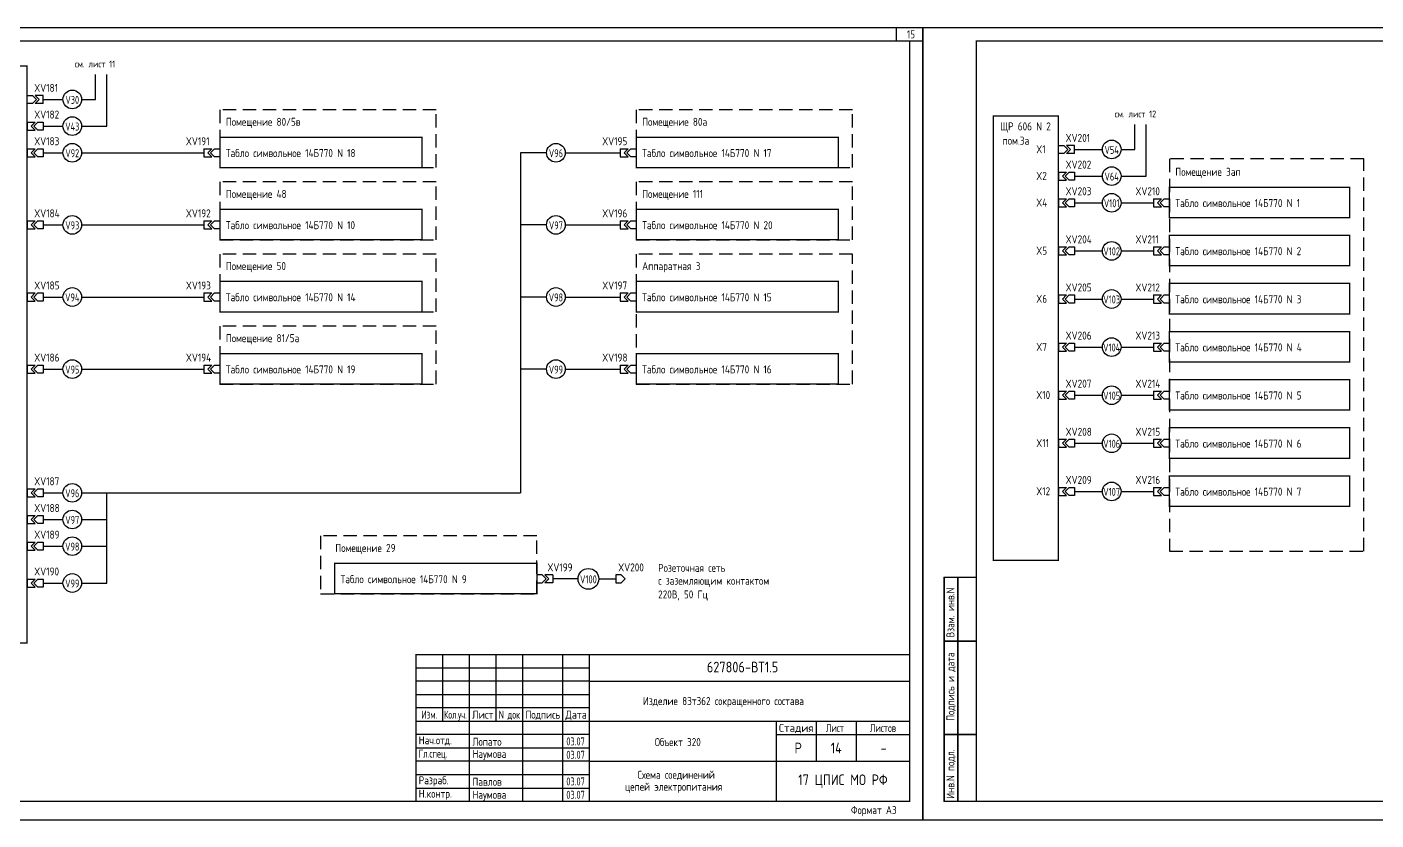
# Model space of a CAD drawing. Header units: millimetres. Extents: x -1014 to 2091, y -2505 to -1739.
# Drawn here: x 750 to 1256, y -2036 to -1739 of the extents above; entities that cross this region are included whole.
import ezdxf
from ezdxf.enums import TextEntityAlignment as Align

# ---------------------------------------------------------------- set-up
doc = ezdxf.new("R2010")
doc.units = ezdxf.units.MM
doc.linetypes.add('DASHED', pattern=[0.75, 0.5, -0.25])
doc.layers.add('FORMAT', color=7, linetype='Continuous')
doc.styles.add('SIMPLEX', font='simplex.shx', dxfattribs={"width": 0.75})
doc.styles.add('SIMPLEX1', font='Simplex.shx', dxfattribs={"width": 0.8})
doc.styles.add('SN', font='Simplex.shx', dxfattribs={"width": 0.8, "oblique": 15})
doc.styles.get("Standard").update_dxf_attribs({"font": 'simplex.shx', "width": 0.8, "height": 2.5})

msp = doc.modelspace()

# ---------------------------------------------------------------- linework, layer by layer
for p, q in [((775.81, -1766.24), (775.81, -1756.94)), ((780.07, -1776.24), (780.07, -1756.94)), ((756.19, -1767.74), (756.19, -1764.74)), ((756.19, -1766.24), (763.66, -1766.24)), ((770.66, -1766.24), (775.81, -1766.24)), ((750.19, -1774.74), (750.19, -1777.74)), ((756.19, -1776.24), (763.66, -1776.24)), ((770.66, -1776.24), (780.07, -1776.24)), ((1165.37, -1784.99), (1165.37, -1775.69)), ((1169.63, -1794.99), (1169.63, -1775.69)), ((750.19, -1784.74), (750.19, -1787.74)), ((816.51, -1784.74), (816.51, -1787.74)), ((972.54, -1784.74), (972.54, -1787.74)), ((1142.75, -1786.49), (1142.75, -1783.49)), ((756.19, -1786.24), (763.66, -1786.24)), ((770.66, -1786.24), (816.51, -1786.24)), ((944.93, -1786.24), (935.09, -1786.24)), ((935.09, -1786.24), (935.09, -1913.7)), ((951.93, -1786.24), (972.54, -1786.24)), ((1142.75, -1784.99), (1153.22, -1784.99)), ((1160.22, -1784.99), (1165.37, -1784.99)), ((1136.75, -1793.49), (1136.75, -1796.49)), ((1142.75, -1794.99), (1153.22, -1794.99)), ((1160.22, -1794.99), (1169.63, -1794.99)), ((1136.75, -1803.49), (1136.75, -1806.49)), ((1142.75, -1804.99), (1153.22, -1804.99)), ((1160.22, -1804.99), (1172.38, -1804.99)), ((1172.38, -1803.49), (1172.38, -1806.49)), ((750.19, -1811.77), (750.19, -1814.77)), ((756.19, -1813.27), (763.66, -1813.27)), ((770.66, -1813.27), (816.51, -1813.27)), ((816.51, -1811.77), (816.51, -1814.77)), ((944.93, -1813.27), (935.09, -1813.27)), ((951.93, -1813.27), (972.54, -1813.27)), ((972.54, -1811.77), (972.54, -1814.77)), ((1136.75, -1821.52), (1136.75, -1824.52)), ((1142.75, -1823.02), (1153.22, -1823.02)), ((1160.22, -1823.02), (1172.38, -1823.02)), ((1172.38, -1821.52), (1172.38, -1824.52)), ((750.19, -1838.8), (750.19, -1841.8)), ((756.19, -1840.3), (763.66, -1840.3)), ((770.66, -1840.3), (816.51, -1840.3)), ((816.51, -1838.8), (816.51, -1841.8)), ((944.93, -1840.3), (935.09, -1840.3)), ((951.93, -1840.3), (972.54, -1840.3)), ((972.54, -1838.8), (972.54, -1841.8)), ((1136.75, -1839.55), (1136.75, -1842.55)), ((1172.38, -1839.55), (1172.38, -1842.55)), ((1142.75, -1841.05), (1153.22, -1841.05)), ((1160.22, -1841.05), (1172.38, -1841.05)), ((1136.75, -1857.58), (1136.75, -1860.58)), ((1142.75, -1859.08), (1153.22, -1859.08)), ((1160.22, -1859.08), (1172.38, -1859.08)), ((1172.38, -1857.58), (1172.38, -1860.58)), ((750.19, -1865.83), (750.19, -1868.83)), ((756.19, -1867.33), (763.66, -1867.33)), ((770.66, -1867.33), (816.51, -1867.33)), ((816.51, -1865.83), (816.51, -1868.83)), ((944.93, -1867.33), (935.09, -1867.33)), ((951.93, -1867.33), (972.54, -1867.33)), ((972.54, -1865.83), (972.54, -1868.83)), ((1136.75, -1875.61), (1136.75, -1878.61)), ((1172.38, -1875.61), (1172.38, -1878.61)), ((1142.75, -1877.11), (1153.22, -1877.11)), ((1160.22, -1877.11), (1172.38, -1877.11)), ((1136.75, -1893.64), (1136.75, -1896.64)), ((1142.75, -1895.14), (1153.22, -1895.14)), ((1160.22, -1895.14), (1172.38, -1895.14)), ((1172.38, -1893.64), (1172.38, -1896.64)), ((750.19, -1912.2), (750.19, -1915.2)), ((756.19, -1913.7), (763.66, -1913.7)), ((770.66, -1913.7), (780.07, -1913.7)), ((780.07, -1947.5), (780.07, -1913.7)), ((780.07, -1913.7), (935.09, -1913.7)), ((1136.75, -1911.67), (1136.75, -1914.67)), ((1142.75, -1913.17), (1153.22, -1913.17)), ((1160.22, -1913.17), (1172.38, -1913.17)), ((1172.38, -1911.67), (1172.38, -1914.67)), ((750.19, -1922.2), (750.19, -1925.2)), ((756.19, -1923.7), (763.66, -1923.7)), ((770.66, -1923.7), (780.07, -1923.7)), ((750.19, -1932.2), (750.19, -1935.2)), ((756.19, -1933.7), (763.66, -1933.7)), ((770.66, -1933.7), (780.07, -1933.7)), ((750.19, -1946), (750.19, -1949)), ((947.27, -1944.47), (947.27, -1947.47)), ((956.7, -1945.97), (947.27, -1945.97)), ((964.5, -1945.97), (970.91, -1945.97)), ((756.19, -1947.5), (763.66, -1947.5)), ((770.66, -1947.5), (780.07, -1947.5))]:
    msp.add_line(p, q)
at = {"ltscale": 2}
for p, q in [((750.19, -1767.74), (750.19, -1764.74)), ((750.19, -1764.74), (752.19, -1764.74)), ((750.19, -1767.74), (750.19, -1764.74)), ((750.19, -1764.74), (752.19, -1764.74)), ((752.19, -1767.74), (750.19, -1767.74)), ((752.19, -1767.74), (750.19, -1767.74)), ((752.19, -1764.74), (753.69, -1766.24)), ((752.19, -1764.74), (753.69, -1766.24)), ((752.19, -1767.74), (753.69, -1766.24)), ((752.19, -1767.74), (753.69, -1766.24)), ((756.19, -1764.74), (753.19, -1764.74)), ((753.19, -1764.74), (754.69, -1766.24)), ((756.19, -1764.74), (753.19, -1764.74)), ((753.19, -1764.74), (754.69, -1766.24)), ((753.19, -1767.74), (754.69, -1766.24)), ((753.19, -1767.74), (754.69, -1766.24)), ((756.19, -1767.74), (753.19, -1767.74)), ((756.19, -1767.74), (753.19, -1767.74)), ((750.19, -1774.74), (753.19, -1774.74)), ((750.19, -1774.74), (753.19, -1774.74)), ((750.19, -1777.74), (753.19, -1777.74)), ((750.19, -1777.74), (753.19, -1777.74)), ((753.19, -1774.74), (751.69, -1776.24)), ((753.19, -1774.74), (751.69, -1776.24)), ((753.19, -1777.74), (751.69, -1776.24)), ((753.19, -1777.74), (751.69, -1776.24)), ((754.19, -1774.74), (752.69, -1776.24)), ((754.19, -1774.74), (752.69, -1776.24)), ((754.19, -1777.74), (752.69, -1776.24)), ((754.19, -1777.74), (752.69, -1776.24)), ((754.19, -1774.74), (756.19, -1774.74)), ((754.19, -1774.74), (756.19, -1774.74)), ((756.19, -1777.74), (754.19, -1777.74)), ((756.19, -1777.74), (754.19, -1777.74)), ((756.19, -1774.74), (756.19, -1777.74)), ((756.19, -1774.74), (756.19, -1777.74)), ((750.19, -1784.74), (753.19, -1784.74)), ((750.19, -1784.74), (753.19, -1784.74)), ((753.19, -1784.74), (751.69, -1786.24)), ((753.19, -1784.74), (751.69, -1786.24)), ((754.19, -1784.74), (752.69, -1786.24)), ((754.19, -1784.74), (752.69, -1786.24)), ((754.19, -1784.74), (756.19, -1784.74)), ((754.19, -1784.74), (756.19, -1784.74)), ((756.19, -1784.74), (756.19, -1787.74)), ((756.19, -1784.74), (756.19, -1787.74)), ((816.51, -1784.74), (819.51, -1784.74)), ((816.51, -1784.74), (819.51, -1784.74)), ((819.51, -1784.74), (818.01, -1786.24)), ((819.51, -1784.74), (818.01, -1786.24)), ((820.51, -1784.74), (819.01, -1786.24)), ((820.51, -1784.74), (819.01, -1786.24)), ((820.51, -1784.74), (822.51, -1784.74)), ((820.51, -1784.74), (822.51, -1784.74)), ((822.51, -1784.74), (822.51, -1787.74)), ((822.51, -1784.74), (822.51, -1787.74)), ((972.54, -1784.74), (975.54, -1784.74)), ((972.54, -1784.74), (975.54, -1784.74)), ((975.54, -1784.74), (974.04, -1786.24)), ((975.54, -1784.74), (974.04, -1786.24)), ((976.54, -1784.74), (975.04, -1786.24)), ((976.54, -1784.74), (975.04, -1786.24)), ((976.54, -1784.74), (978.54, -1784.74)), ((976.54, -1784.74), (978.54, -1784.74)), ((978.54, -1784.74), (978.54, -1787.74)), ((978.54, -1784.74), (978.54, -1787.74)), ((1136.75, -1786.49), (1136.75, -1783.49)), ((1136.75, -1783.49), (1138.75, -1783.49)), ((1136.75, -1786.49), (1136.75, -1783.49)), ((1136.75, -1783.49), (1138.75, -1783.49)), ((1138.75, -1783.49), (1140.25, -1784.99)), ((1138.75, -1783.49), (1140.25, -1784.99)), ((1142.75, -1783.49), (1139.75, -1783.49)), ((1139.75, -1783.49), (1141.25, -1784.99)), ((1142.75, -1783.49), (1139.75, -1783.49)), ((1139.75, -1783.49), (1141.25, -1784.99)), ((750.19, -1787.74), (753.19, -1787.74)), ((750.19, -1787.74), (753.19, -1787.74)), ((753.19, -1787.74), (751.69, -1786.24)), ((753.19, -1787.74), (751.69, -1786.24)), ((754.19, -1787.74), (752.69, -1786.24)), ((754.19, -1787.74), (752.69, -1786.24)), ((756.19, -1787.74), (754.19, -1787.74)), ((756.19, -1787.74), (754.19, -1787.74)), ((816.51, -1787.74), (819.51, -1787.74)), ((816.51, -1787.74), (819.51, -1787.74)), ((819.51, -1787.74), (818.01, -1786.24)), ((819.51, -1787.74), (818.01, -1786.24)), ((820.51, -1787.74), (819.01, -1786.24)), ((820.51, -1787.74), (819.01, -1786.24)), ((822.51, -1787.74), (820.51, -1787.74)), ((822.51, -1787.74), (820.51, -1787.74)), ((972.54, -1787.74), (975.54, -1787.74)), ((972.54, -1787.74), (975.54, -1787.74)), ((975.54, -1787.74), (974.04, -1786.24)), ((975.54, -1787.74), (974.04, -1786.24)), ((976.54, -1787.74), (975.04, -1786.24)), ((976.54, -1787.74), (975.04, -1786.24)), ((978.54, -1787.74), (976.54, -1787.74)), ((978.54, -1787.74), (976.54, -1787.74)), ((1138.75, -1786.49), (1136.75, -1786.49)), ((1138.75, -1786.49), (1136.75, -1786.49)), ((1138.75, -1786.49), (1140.25, -1784.99)), ((1138.75, -1786.49), (1140.25, -1784.99)), ((1139.75, -1786.49), (1141.25, -1784.99)), ((1139.75, -1786.49), (1141.25, -1784.99)), ((1142.75, -1786.49), (1139.75, -1786.49)), ((1142.75, -1786.49), (1139.75, -1786.49)), ((1136.75, -1793.49), (1139.75, -1793.49)), ((1136.75, -1793.49), (1139.75, -1793.49)), ((1139.75, -1793.49), (1138.25, -1794.99)), ((1139.75, -1793.49), (1138.25, -1794.99)), ((1140.75, -1793.49), (1139.25, -1794.99)), ((1140.75, -1793.49), (1139.25, -1794.99)), ((1140.75, -1793.49), (1142.75, -1793.49)), ((1140.75, -1793.49), (1142.75, -1793.49)), ((1142.75, -1793.49), (1142.75, -1796.49)), ((1142.75, -1793.49), (1142.75, -1796.49)), ((1136.75, -1796.49), (1139.75, -1796.49)), ((1136.75, -1796.49), (1139.75, -1796.49)), ((1139.75, -1796.49), (1138.25, -1794.99)), ((1139.75, -1796.49), (1138.25, -1794.99)), ((1140.75, -1796.49), (1139.25, -1794.99)), ((1140.75, -1796.49), (1139.25, -1794.99)), ((1142.75, -1796.49), (1140.75, -1796.49)), ((1142.75, -1796.49), (1140.75, -1796.49)), ((1136.75, -1803.49), (1139.75, -1803.49)), ((1136.75, -1803.49), (1139.75, -1803.49)), ((1139.75, -1803.49), (1138.25, -1804.99)), ((1139.75, -1803.49), (1138.25, -1804.99)), ((1139.75, -1806.49), (1138.25, -1804.99)), ((1139.75, -1806.49), (1138.25, -1804.99)), ((1140.75, -1803.49), (1139.25, -1804.99)), ((1140.75, -1803.49), (1139.25, -1804.99)), ((1140.75, -1806.49), (1139.25, -1804.99)), ((1140.75, -1806.49), (1139.25, -1804.99)), ((1140.75, -1803.49), (1142.75, -1803.49)), ((1140.75, -1803.49), (1142.75, -1803.49)), ((1142.75, -1803.49), (1142.75, -1806.49)), ((1142.75, -1803.49), (1142.75, -1806.49)), ((1172.38, -1803.49), (1175.38, -1803.49)), ((1172.38, -1803.49), (1175.38, -1803.49)), ((1175.38, -1803.49), (1173.88, -1804.99)), ((1175.38, -1803.49), (1173.88, -1804.99)), ((1175.38, -1806.49), (1173.88, -1804.99)), ((1175.38, -1806.49), (1173.88, -1804.99)), ((1176.38, -1803.49), (1174.88, -1804.99)), ((1176.38, -1803.49), (1174.88, -1804.99)), ((1176.38, -1806.49), (1174.88, -1804.99)), ((1176.38, -1806.49), (1174.88, -1804.99)), ((1176.38, -1803.49), (1178.38, -1803.49)), ((1176.38, -1803.49), (1178.38, -1803.49)), ((1178.38, -1803.49), (1178.38, -1806.49)), ((1178.38, -1803.49), (1178.38, -1806.49)), ((1136.75, -1806.49), (1139.75, -1806.49)), ((1136.75, -1806.49), (1139.75, -1806.49)), ((1142.75, -1806.49), (1140.75, -1806.49)), ((1142.75, -1806.49), (1140.75, -1806.49)), ((1172.38, -1806.49), (1175.38, -1806.49)), ((1172.38, -1806.49), (1175.38, -1806.49)), ((1178.38, -1806.49), (1176.38, -1806.49)), ((1178.38, -1806.49), (1176.38, -1806.49)), ((750.19, -1811.77), (753.19, -1811.77)), ((750.19, -1811.77), (753.19, -1811.77)), ((750.19, -1814.77), (753.19, -1814.77)), ((750.19, -1814.77), (753.19, -1814.77)), ((753.19, -1811.77), (751.69, -1813.27)), ((753.19, -1811.77), (751.69, -1813.27)), ((753.19, -1814.77), (751.69, -1813.27)), ((753.19, -1814.77), (751.69, -1813.27)), ((754.19, -1811.77), (752.69, -1813.27)), ((754.19, -1811.77), (752.69, -1813.27)), ((754.19, -1814.77), (752.69, -1813.27)), ((754.19, -1814.77), (752.69, -1813.27)), ((754.19, -1811.77), (756.19, -1811.77)), ((754.19, -1811.77), (756.19, -1811.77)), ((756.19, -1814.77), (754.19, -1814.77)), ((756.19, -1814.77), (754.19, -1814.77)), ((756.19, -1811.77), (756.19, -1814.77)), ((756.19, -1811.77), (756.19, -1814.77)), ((816.51, -1811.77), (819.51, -1811.77)), ((816.51, -1811.77), (819.51, -1811.77)), ((816.51, -1814.77), (819.51, -1814.77)), ((816.51, -1814.77), (819.51, -1814.77)), ((819.51, -1811.77), (818.01, -1813.27)), ((819.51, -1811.77), (818.01, -1813.27)), ((819.51, -1814.77), (818.01, -1813.27)), ((819.51, -1814.77), (818.01, -1813.27)), ((820.51, -1811.77), (819.01, -1813.27)), ((820.51, -1811.77), (819.01, -1813.27)), ((820.51, -1814.77), (819.01, -1813.27)), ((820.51, -1814.77), (819.01, -1813.27)), ((820.51, -1811.77), (822.51, -1811.77)), ((820.51, -1811.77), (822.51, -1811.77)), ((822.51, -1814.77), (820.51, -1814.77)), ((822.51, -1814.77), (820.51, -1814.77)), ((972.54, -1811.77), (975.54, -1811.77)), ((972.54, -1811.77), (975.54, -1811.77)), ((972.54, -1814.77), (975.54, -1814.77)), ((972.54, -1814.77), (975.54, -1814.77)), ((975.54, -1811.77), (974.04, -1813.27)), ((975.54, -1811.77), (974.04, -1813.27)), ((975.54, -1814.77), (974.04, -1813.27)), ((975.54, -1814.77), (974.04, -1813.27)), ((976.54, -1811.77), (975.04, -1813.27)), ((976.54, -1811.77), (975.04, -1813.27)), ((976.54, -1814.77), (975.04, -1813.27)), ((976.54, -1814.77), (975.04, -1813.27)), ((976.54, -1811.77), (978.54, -1811.77)), ((976.54, -1811.77), (978.54, -1811.77)), ((978.54, -1814.77), (976.54, -1814.77)), ((978.54, -1814.77), (976.54, -1814.77)), ((1136.75, -1821.52), (1139.75, -1821.52)), ((1136.75, -1821.52), (1139.75, -1821.52)), ((1136.75, -1824.52), (1139.75, -1824.52)), ((1136.75, -1824.52), (1139.75, -1824.52)), ((1139.75, -1821.52), (1138.25, -1823.02)), ((1139.75, -1821.52), (1138.25, -1823.02)), ((1139.75, -1824.52), (1138.25, -1823.02)), ((1139.75, -1824.52), (1138.25, -1823.02)), ((1140.75, -1821.52), (1139.25, -1823.02)), ((1140.75, -1821.52), (1139.25, -1823.02)), ((1140.75, -1824.52), (1139.25, -1823.02)), ((1140.75, -1824.52), (1139.25, -1823.02)), ((1140.75, -1821.52), (1142.75, -1821.52)), ((1140.75, -1821.52), (1142.75, -1821.52)), ((1142.75, -1824.52), (1140.75, -1824.52)), ((1142.75, -1824.52), (1140.75, -1824.52)), ((1142.75, -1821.52), (1142.75, -1824.52)), ((1142.75, -1821.52), (1142.75, -1824.52)), ((1172.38, -1821.52), (1175.38, -1821.52)), ((1172.38, -1821.52), (1175.38, -1821.52)), ((1172.38, -1824.52), (1175.38, -1824.52)), ((1172.38, -1824.52), (1175.38, -1824.52)), ((1175.38, -1821.52), (1173.88, -1823.02)), ((1175.38, -1821.52), (1173.88, -1823.02)), ((1175.38, -1824.52), (1173.88, -1823.02)), ((1175.38, -1824.52), (1173.88, -1823.02)), ((1176.38, -1821.52), (1174.88, -1823.02)), ((1176.38, -1821.52), (1174.88, -1823.02)), ((1176.38, -1824.52), (1174.88, -1823.02)), ((1176.38, -1824.52), (1174.88, -1823.02)), ((1176.38, -1821.52), (1178.38, -1821.52)), ((1176.38, -1821.52), (1178.38, -1821.52)), ((1178.38, -1824.52), (1176.38, -1824.52)), ((1178.38, -1824.52), (1176.38, -1824.52)), ((750.19, -1838.8), (753.19, -1838.8)), ((750.19, -1838.8), (753.19, -1838.8)), ((753.19, -1838.8), (751.69, -1840.3)), ((753.19, -1838.8), (751.69, -1840.3)), ((753.19, -1841.8), (751.69, -1840.3)), ((753.19, -1841.8), (751.69, -1840.3)), ((754.19, -1838.8), (752.69, -1840.3)), ((754.19, -1838.8), (752.69, -1840.3)), ((754.19, -1841.8), (752.69, -1840.3)), ((754.19, -1841.8), (752.69, -1840.3)), ((754.19, -1838.8), (756.19, -1838.8)), ((754.19, -1838.8), (756.19, -1838.8)), ((756.19, -1838.8), (756.19, -1841.8)), ((756.19, -1838.8), (756.19, -1841.8)), ((816.51, -1838.8), (819.51, -1838.8)), ((816.51, -1838.8), (819.51, -1838.8)), ((819.51, -1838.8), (818.01, -1840.3)), ((819.51, -1838.8), (818.01, -1840.3)), ((819.51, -1841.8), (818.01, -1840.3)), ((819.51, -1841.8), (818.01, -1840.3)), ((820.51, -1838.8), (819.01, -1840.3)), ((820.51, -1838.8), (819.01, -1840.3)), ((820.51, -1841.8), (819.01, -1840.3)), ((820.51, -1841.8), (819.01, -1840.3)), ((820.51, -1838.8), (822.51, -1838.8)), ((820.51, -1838.8), (822.51, -1838.8)), ((972.54, -1838.8), (975.54, -1838.8)), ((972.54, -1838.8), (975.54, -1838.8)), ((975.54, -1838.8), (974.04, -1840.3)), ((975.54, -1838.8), (974.04, -1840.3)), ((975.54, -1841.8), (974.04, -1840.3)), ((975.54, -1841.8), (974.04, -1840.3)), ((976.54, -1838.8), (975.04, -1840.3)), ((976.54, -1838.8), (975.04, -1840.3)), ((976.54, -1841.8), (975.04, -1840.3)), ((976.54, -1841.8), (975.04, -1840.3)), ((976.54, -1838.8), (978.54, -1838.8)), ((976.54, -1838.8), (978.54, -1838.8)), ((1136.75, -1839.55), (1139.75, -1839.55)), ((1136.75, -1839.55), (1139.75, -1839.55)), ((1139.75, -1839.55), (1138.25, -1841.05)), ((1139.75, -1839.55), (1138.25, -1841.05)), ((1140.75, -1839.55), (1139.25, -1841.05)), ((1140.75, -1839.55), (1139.25, -1841.05)), ((1140.75, -1839.55), (1142.75, -1839.55)), ((1140.75, -1839.55), (1142.75, -1839.55)), ((1142.75, -1839.55), (1142.75, -1842.55)), ((1142.75, -1839.55), (1142.75, -1842.55)), ((1172.38, -1839.55), (1175.38, -1839.55)), ((1172.38, -1839.55), (1175.38, -1839.55)), ((1175.38, -1839.55), (1173.88, -1841.05)), ((1175.38, -1839.55), (1173.88, -1841.05)), ((1176.38, -1839.55), (1174.88, -1841.05)), ((1176.38, -1839.55), (1174.88, -1841.05)), ((1176.38, -1839.55), (1178.38, -1839.55)), ((1176.38, -1839.55), (1178.38, -1839.55)), ((750.19, -1841.8), (753.19, -1841.8)), ((750.19, -1841.8), (753.19, -1841.8)), ((756.19, -1841.8), (754.19, -1841.8)), ((756.19, -1841.8), (754.19, -1841.8)), ((816.51, -1841.8), (819.51, -1841.8)), ((816.51, -1841.8), (819.51, -1841.8)), ((822.51, -1841.8), (820.51, -1841.8)), ((822.51, -1841.8), (820.51, -1841.8)), ((972.54, -1841.8), (975.54, -1841.8)), ((972.54, -1841.8), (975.54, -1841.8)), ((978.54, -1841.8), (976.54, -1841.8)), ((978.54, -1841.8), (976.54, -1841.8)), ((1136.75, -1842.55), (1139.75, -1842.55)), ((1136.75, -1842.55), (1139.75, -1842.55)), ((1139.75, -1842.55), (1138.25, -1841.05)), ((1139.75, -1842.55), (1138.25, -1841.05)), ((1140.75, -1842.55), (1139.25, -1841.05)), ((1140.75, -1842.55), (1139.25, -1841.05)), ((1142.75, -1842.55), (1140.75, -1842.55)), ((1142.75, -1842.55), (1140.75, -1842.55)), ((1172.38, -1842.55), (1175.38, -1842.55)), ((1172.38, -1842.55), (1175.38, -1842.55)), ((1175.38, -1842.55), (1173.88, -1841.05)), ((1175.38, -1842.55), (1173.88, -1841.05)), ((1176.38, -1842.55), (1174.88, -1841.05)), ((1176.38, -1842.55), (1174.88, -1841.05)), ((1178.38, -1842.55), (1176.38, -1842.55)), ((1178.38, -1842.55), (1176.38, -1842.55)), ((1136.75, -1857.58), (1139.75, -1857.58)), ((1136.75, -1857.58), (1139.75, -1857.58)), ((1136.75, -1860.58), (1139.75, -1860.58)), ((1136.75, -1860.58), (1139.75, -1860.58)), ((1139.75, -1857.58), (1138.25, -1859.08)), ((1139.75, -1857.58), (1138.25, -1859.08)), ((1139.75, -1860.58), (1138.25, -1859.08)), ((1139.75, -1860.58), (1138.25, -1859.08)), ((1140.75, -1857.58), (1139.25, -1859.08)), ((1140.75, -1857.58), (1139.25, -1859.08)), ((1140.75, -1860.58), (1139.25, -1859.08)), ((1140.75, -1860.58), (1139.25, -1859.08)), ((1140.75, -1857.58), (1142.75, -1857.58)), ((1140.75, -1857.58), (1142.75, -1857.58)), ((1142.75, -1860.58), (1140.75, -1860.58)), ((1142.75, -1860.58), (1140.75, -1860.58)), ((1142.75, -1857.58), (1142.75, -1860.58)), ((1142.75, -1857.58), (1142.75, -1860.58)), ((1172.38, -1857.58), (1175.38, -1857.58)), ((1172.38, -1857.58), (1175.38, -1857.58)), ((1172.38, -1860.58), (1175.38, -1860.58)), ((1172.38, -1860.58), (1175.38, -1860.58)), ((1175.38, -1857.58), (1173.88, -1859.08)), ((1175.38, -1857.58), (1173.88, -1859.08)), ((1175.38, -1860.58), (1173.88, -1859.08)), ((1175.38, -1860.58), (1173.88, -1859.08)), ((1176.38, -1857.58), (1174.88, -1859.08)), ((1176.38, -1857.58), (1174.88, -1859.08)), ((1176.38, -1860.58), (1174.88, -1859.08)), ((1176.38, -1860.58), (1174.88, -1859.08)), ((1176.38, -1857.58), (1178.38, -1857.58)), ((1176.38, -1857.58), (1178.38, -1857.58)), ((1178.38, -1860.58), (1176.38, -1860.58)), ((1178.38, -1860.58), (1176.38, -1860.58)), ((750.19, -1865.83), (753.19, -1865.83)), ((750.19, -1865.83), (753.19, -1865.83)), ((750.19, -1868.83), (753.19, -1868.83)), ((750.19, -1868.83), (753.19, -1868.83)), ((753.19, -1865.83), (751.69, -1867.33)), ((753.19, -1865.83), (751.69, -1867.33)), ((753.19, -1868.83), (751.69, -1867.33)), ((753.19, -1868.83), (751.69, -1867.33)), ((754.19, -1865.83), (752.69, -1867.33)), ((754.19, -1865.83), (752.69, -1867.33)), ((754.19, -1868.83), (752.69, -1867.33)), ((754.19, -1868.83), (752.69, -1867.33)), ((754.19, -1865.83), (756.19, -1865.83)), ((754.19, -1865.83), (756.19, -1865.83)), ((756.19, -1868.83), (754.19, -1868.83)), ((756.19, -1868.83), (754.19, -1868.83)), ((756.19, -1865.83), (756.19, -1868.83)), ((756.19, -1865.83), (756.19, -1868.83)), ((816.51, -1865.83), (819.51, -1865.83)), ((816.51, -1865.83), (819.51, -1865.83)), ((816.51, -1868.83), (819.51, -1868.83)), ((816.51, -1868.83), (819.51, -1868.83)), ((819.51, -1865.83), (818.01, -1867.33)), ((819.51, -1865.83), (818.01, -1867.33)), ((819.51, -1868.83), (818.01, -1867.33)), ((819.51, -1868.83), (818.01, -1867.33)), ((820.51, -1865.83), (819.01, -1867.33)), ((820.51, -1865.83), (819.01, -1867.33)), ((820.51, -1868.83), (819.01, -1867.33)), ((820.51, -1868.83), (819.01, -1867.33)), ((820.51, -1865.83), (822.51, -1865.83)), ((820.51, -1865.83), (822.51, -1865.83)), ((822.51, -1868.83), (820.51, -1868.83)), ((822.51, -1868.83), (820.51, -1868.83)), ((972.54, -1865.83), (975.54, -1865.83)), ((972.54, -1865.83), (975.54, -1865.83)), ((972.54, -1868.83), (975.54, -1868.83)), ((972.54, -1868.83), (975.54, -1868.83)), ((975.54, -1865.83), (974.04, -1867.33)), ((975.54, -1865.83), (974.04, -1867.33)), ((975.54, -1868.83), (974.04, -1867.33)), ((975.54, -1868.83), (974.04, -1867.33)), ((976.54, -1865.83), (975.04, -1867.33)), ((976.54, -1865.83), (975.04, -1867.33)), ((976.54, -1868.83), (975.04, -1867.33)), ((976.54, -1868.83), (975.04, -1867.33)), ((976.54, -1865.83), (978.54, -1865.83)), ((976.54, -1865.83), (978.54, -1865.83)), ((978.54, -1868.83), (976.54, -1868.83)), ((978.54, -1868.83), (976.54, -1868.83)), ((1136.75, -1875.61), (1139.75, -1875.61)), ((1136.75, -1875.61), (1139.75, -1875.61)), ((1139.75, -1875.61), (1138.25, -1877.11)), ((1139.75, -1875.61), (1138.25, -1877.11)), ((1140.75, -1875.61), (1139.25, -1877.11)), ((1140.75, -1875.61), (1139.25, -1877.11)), ((1140.75, -1875.61), (1142.75, -1875.61)), ((1140.75, -1875.61), (1142.75, -1875.61)), ((1142.75, -1875.61), (1142.75, -1878.61)), ((1142.75, -1875.61), (1142.75, -1878.61)), ((1172.38, -1875.61), (1175.38, -1875.61)), ((1172.38, -1875.61), (1175.38, -1875.61)), ((1175.38, -1875.61), (1173.88, -1877.11)), ((1175.38, -1875.61), (1173.88, -1877.11)), ((1176.38, -1875.61), (1174.88, -1877.11)), ((1176.38, -1875.61), (1174.88, -1877.11)), ((1176.38, -1875.61), (1178.38, -1875.61)), ((1176.38, -1875.61), (1178.38, -1875.61)), ((1136.75, -1878.61), (1139.75, -1878.61)), ((1136.75, -1878.61), (1139.75, -1878.61)), ((1139.75, -1878.61), (1138.25, -1877.11)), ((1139.75, -1878.61), (1138.25, -1877.11)), ((1140.75, -1878.61), (1139.25, -1877.11)), ((1140.75, -1878.61), (1139.25, -1877.11)), ((1142.75, -1878.61), (1140.75, -1878.61)), ((1142.75, -1878.61), (1140.75, -1878.61)), ((1172.38, -1878.61), (1175.38, -1878.61)), ((1172.38, -1878.61), (1175.38, -1878.61)), ((1175.38, -1878.61), (1173.88, -1877.11)), ((1175.38, -1878.61), (1173.88, -1877.11)), ((1176.38, -1878.61), (1174.88, -1877.11)), ((1176.38, -1878.61), (1174.88, -1877.11)), ((1178.38, -1878.61), (1176.38, -1878.61)), ((1178.38, -1878.61), (1176.38, -1878.61)), ((1136.75, -1893.64), (1139.75, -1893.64)), ((1136.75, -1893.64), (1139.75, -1893.64)), ((1139.75, -1893.64), (1138.25, -1895.14)), ((1139.75, -1893.64), (1138.25, -1895.14)), ((1139.75, -1896.64), (1138.25, -1895.14)), ((1139.75, -1896.64), (1138.25, -1895.14)), ((1140.75, -1893.64), (1139.25, -1895.14)), ((1140.75, -1893.64), (1139.25, -1895.14)), ((1140.75, -1896.64), (1139.25, -1895.14)), ((1140.75, -1896.64), (1139.25, -1895.14)), ((1140.75, -1893.64), (1142.75, -1893.64)), ((1140.75, -1893.64), (1142.75, -1893.64)), ((1142.75, -1893.64), (1142.75, -1896.64)), ((1142.75, -1893.64), (1142.75, -1896.64)), ((1172.38, -1893.64), (1175.38, -1893.64)), ((1172.38, -1893.64), (1175.38, -1893.64)), ((1175.38, -1893.64), (1173.88, -1895.14)), ((1175.38, -1893.64), (1173.88, -1895.14)), ((1175.38, -1896.64), (1173.88, -1895.14)), ((1175.38, -1896.64), (1173.88, -1895.14)), ((1176.38, -1893.64), (1174.88, -1895.14)), ((1176.38, -1893.64), (1174.88, -1895.14)), ((1176.38, -1896.64), (1174.88, -1895.14)), ((1176.38, -1896.64), (1174.88, -1895.14)), ((1176.38, -1893.64), (1178.38, -1893.64)), ((1176.38, -1893.64), (1178.38, -1893.64)), ((1136.75, -1896.64), (1139.75, -1896.64)), ((1136.75, -1896.64), (1139.75, -1896.64)), ((1142.75, -1896.64), (1140.75, -1896.64)), ((1142.75, -1896.64), (1140.75, -1896.64)), ((1172.38, -1896.64), (1175.38, -1896.64)), ((1172.38, -1896.64), (1175.38, -1896.64)), ((1178.38, -1896.64), (1176.38, -1896.64)), ((1178.38, -1896.64), (1176.38, -1896.64)), ((750.19, -1912.2), (753.19, -1912.2)), ((750.19, -1912.2), (753.19, -1912.2)), ((750.19, -1915.2), (753.19, -1915.2)), ((750.19, -1915.2), (753.19, -1915.2)), ((753.19, -1912.2), (751.69, -1913.7)), ((753.19, -1912.2), (751.69, -1913.7)), ((753.19, -1915.2), (751.69, -1913.7)), ((753.19, -1915.2), (751.69, -1913.7)), ((754.19, -1912.2), (752.69, -1913.7)), ((754.19, -1912.2), (752.69, -1913.7)), ((754.19, -1915.2), (752.69, -1913.7)), ((754.19, -1915.2), (752.69, -1913.7)), ((754.19, -1912.2), (756.19, -1912.2)), ((754.19, -1912.2), (756.19, -1912.2)), ((756.19, -1915.2), (754.19, -1915.2)), ((756.19, -1915.2), (754.19, -1915.2)), ((756.19, -1912.2), (756.19, -1915.2)), ((756.19, -1912.2), (756.19, -1915.2)), ((1136.75, -1911.67), (1139.75, -1911.67)), ((1136.75, -1911.67), (1139.75, -1911.67)), ((1136.75, -1914.67), (1139.75, -1914.67)), ((1136.75, -1914.67), (1139.75, -1914.67)), ((1139.75, -1911.67), (1138.25, -1913.17)), ((1139.75, -1911.67), (1138.25, -1913.17)), ((1139.75, -1914.67), (1138.25, -1913.17)), ((1139.75, -1914.67), (1138.25, -1913.17)), ((1140.75, -1911.67), (1139.25, -1913.17)), ((1140.75, -1911.67), (1139.25, -1913.17)), ((1140.75, -1914.67), (1139.25, -1913.17)), ((1140.75, -1914.67), (1139.25, -1913.17)), ((1140.75, -1911.67), (1142.75, -1911.67)), ((1140.75, -1911.67), (1142.75, -1911.67)), ((1142.75, -1914.67), (1140.75, -1914.67)), ((1142.75, -1914.67), (1140.75, -1914.67)), ((1142.75, -1911.67), (1142.75, -1914.67)), ((1142.75, -1911.67), (1142.75, -1914.67)), ((1172.38, -1911.67), (1175.38, -1911.67)), ((1172.38, -1911.67), (1175.38, -1911.67)), ((1172.38, -1914.67), (1175.38, -1914.67)), ((1172.38, -1914.67), (1175.38, -1914.67)), ((1175.38, -1911.67), (1173.88, -1913.17)), ((1175.38, -1911.67), (1173.88, -1913.17)), ((1175.38, -1914.67), (1173.88, -1913.17)), ((1175.38, -1914.67), (1173.88, -1913.17)), ((1176.38, -1911.67), (1174.88, -1913.17)), ((1176.38, -1911.67), (1174.88, -1913.17)), ((1176.38, -1914.67), (1174.88, -1913.17)), ((1176.38, -1914.67), (1174.88, -1913.17)), ((1176.38, -1911.67), (1178.38, -1911.67)), ((1176.38, -1911.67), (1178.38, -1911.67)), ((1178.38, -1914.67), (1176.38, -1914.67)), ((1178.38, -1914.67), (1176.38, -1914.67)), ((750.19, -1922.2), (753.19, -1922.2)), ((750.19, -1922.2), (753.19, -1922.2)), ((750.19, -1925.2), (753.19, -1925.2)), ((750.19, -1925.2), (753.19, -1925.2)), ((753.19, -1922.2), (751.69, -1923.7)), ((753.19, -1922.2), (751.69, -1923.7)), ((753.19, -1925.2), (751.69, -1923.7)), ((753.19, -1925.2), (751.69, -1923.7)), ((754.19, -1922.2), (752.69, -1923.7)), ((754.19, -1922.2), (752.69, -1923.7)), ((754.19, -1925.2), (752.69, -1923.7)), ((754.19, -1925.2), (752.69, -1923.7)), ((754.19, -1922.2), (756.19, -1922.2)), ((754.19, -1922.2), (756.19, -1922.2)), ((756.19, -1925.2), (754.19, -1925.2)), ((756.19, -1925.2), (754.19, -1925.2)), ((756.19, -1922.2), (756.19, -1925.2)), ((756.19, -1922.2), (756.19, -1925.2)), ((750.19, -1932.2), (753.19, -1932.2)), ((750.19, -1932.2), (753.19, -1932.2)), ((750.19, -1935.2), (753.19, -1935.2)), ((750.19, -1935.2), (753.19, -1935.2)), ((753.19, -1932.2), (751.69, -1933.7)), ((753.19, -1932.2), (751.69, -1933.7)), ((753.19, -1935.2), (751.69, -1933.7)), ((753.19, -1935.2), (751.69, -1933.7)), ((754.19, -1932.2), (752.69, -1933.7)), ((754.19, -1932.2), (752.69, -1933.7)), ((754.19, -1935.2), (752.69, -1933.7)), ((754.19, -1935.2), (752.69, -1933.7)), ((754.19, -1932.2), (756.19, -1932.2)), ((754.19, -1932.2), (756.19, -1932.2)), ((756.19, -1935.2), (754.19, -1935.2)), ((756.19, -1935.2), (754.19, -1935.2)), ((756.19, -1932.2), (756.19, -1935.2)), ((756.19, -1932.2), (756.19, -1935.2)), ((750.19, -1946), (753.19, -1946)), ((750.19, -1946), (753.19, -1946)), ((753.19, -1946), (751.69, -1947.5)), ((753.19, -1946), (751.69, -1947.5)), ((754.19, -1946), (752.69, -1947.5)), ((754.19, -1946), (752.69, -1947.5)), ((754.19, -1946), (756.19, -1946)), ((754.19, -1946), (756.19, -1946)), ((756.19, -1946), (756.19, -1949)), ((756.19, -1946), (756.19, -1949)), ((943.27, -1944.47), (941.27, -1944.47)), ((941.27, -1944.47), (941.27, -1947.47)), ((943.27, -1944.47), (941.27, -1944.47)), ((941.27, -1944.47), (941.27, -1947.47)), ((943.27, -1944.47), (944.77, -1945.97)), ((943.27, -1944.47), (944.77, -1945.97)), ((943.27, -1947.47), (944.77, -1945.97)), ((943.27, -1947.47), (944.77, -1945.97)), ((947.27, -1944.47), (944.27, -1944.47)), ((944.27, -1944.47), (945.77, -1945.97)), ((947.27, -1944.47), (944.27, -1944.47)), ((944.27, -1944.47), (945.77, -1945.97)), ((944.27, -1947.47), (945.77, -1945.97)), ((944.27, -1947.47), (945.77, -1945.97)), ((972.91, -1944.47), (970.91, -1944.47)), ((970.91, -1944.47), (970.91, -1947.47)), ((972.91, -1944.47), (970.91, -1944.47)), ((970.91, -1944.47), (970.91, -1947.47)), ((972.91, -1944.47), (974.41, -1945.97)), ((972.91, -1944.47), (974.41, -1945.97)), ((972.91, -1947.47), (974.41, -1945.97)), ((972.91, -1947.47), (974.41, -1945.97)), ((750.19, -1949), (753.19, -1949)), ((750.19, -1949), (753.19, -1949)), ((753.19, -1949), (751.69, -1947.5)), ((753.19, -1949), (751.69, -1947.5)), ((754.19, -1949), (752.69, -1947.5)), ((754.19, -1949), (752.69, -1947.5)), ((756.19, -1949), (754.19, -1949)), ((756.19, -1949), (754.19, -1949)), ((941.27, -1947.47), (943.27, -1947.47)), ((941.27, -1947.47), (943.27, -1947.47)), ((947.27, -1947.47), (944.27, -1947.47)), ((947.27, -1947.47), (944.27, -1947.47)), ((970.91, -1947.47), (972.91, -1947.47)), ((970.91, -1947.47), (972.91, -1947.47))]:
    msp.add_line(p, q, dxfattribs=at)
at = {"linetype": 'Continuous', "const_width": 0.5}
for points in [[(1086, -1744.34), (1076, -1744.34), (1076, -1739.34)], [(1106, -1945.34), (1094, -1945.34), (1094, -2029.34), (1106, -2029.34)], [(1099, -1945.34), (1099, -2029.34)], [(1094, -1969.34), (1106, -1969.34)], [(1031, -2004.34), (1081, -2004.34)], [(1094, -2004.34), (1106, -2004.34)]]:
    msp.add_lwpolyline(points, dxfattribs=at)
at = {"const_width": 0.5}
for points in [[(750.19, -1969.94), (725.76, -1969.94), (725.76, -1753.76), (750.19, -1753.76)], [(1136.75, -1938.95), (1112.31, -1938.95), (1112.31, -1772.51), (1136.75, -1772.51)], [(822.51, -1780.41), (898.27, -1780.41), (898.27, -1791.82), (822.51, -1791.82)], [(978.54, -1780.41), (1054.31, -1780.41), (1054.31, -1791.82), (978.54, -1791.82)], [(1178.38, -1799.16), (1245.98, -1799.16), (1245.98, -1810.57), (1178.38, -1810.57)], [(822.51, -1807.44), (898.27, -1807.44), (898.27, -1818.85), (822.51, -1818.85)], [(978.54, -1807.44), (1054.31, -1807.44), (1054.31, -1818.85), (978.54, -1818.85)], [(1178.38, -1817.19), (1245.98, -1817.19), (1245.98, -1828.6), (1178.38, -1828.6)], [(822.51, -1834.47), (898.27, -1834.47), (898.27, -1845.88), (822.51, -1845.88)], [(978.54, -1834.47), (1054.31, -1834.47), (1054.31, -1845.88), (978.54, -1845.88)], [(1178.38, -1835.22), (1245.98, -1835.22), (1245.98, -1846.63), (1178.38, -1846.63)], [(1178.38, -1853.25), (1245.98, -1853.25), (1245.98, -1864.66), (1178.38, -1864.66)], [(822.51, -1861.5), (898.27, -1861.5), (898.27, -1872.91), (822.51, -1872.91)], [(978.54, -1861.5), (1054.31, -1861.5), (1054.31, -1872.91), (978.54, -1872.91)], [(1178.38, -1871.28), (1245.98, -1871.28), (1245.98, -1882.69), (1178.38, -1882.69)], [(1178.38, -1889.31), (1245.98, -1889.31), (1245.98, -1900.72), (1178.38, -1900.72)], [(1178.38, -1907.34), (1245.98, -1907.34), (1245.98, -1918.75), (1178.38, -1918.75)], [(865.5, -1940.14), (941.27, -1940.14), (941.27, -1951.55), (865.5, -1951.55)]]:
    msp.add_lwpolyline(points, close=True, dxfattribs=at)
at = {"linetype": 'DASHED', "ltscale": 10}
for points in [[(822.51, -1791.82), (903.53, -1791.82), (903.53, -1770.13), (822.51, -1770.13)], [(978.54, -1791.82), (1059.56, -1791.82), (1059.56, -1770.13), (978.54, -1770.13)], [(1178.38, -1935.54), (1251.24, -1935.54), (1251.24, -1788.49), (1178.38, -1788.49)], [(822.51, -1818.85), (903.53, -1818.85), (903.53, -1797.16), (822.51, -1797.16)], [(978.54, -1818.85), (1059.56, -1818.85), (1059.56, -1797.16), (978.54, -1797.16)], [(822.51, -1845.88), (903.53, -1845.88), (903.53, -1824.19), (822.51, -1824.19)], [(978.54, -1872.91), (1059.56, -1872.91), (1059.56, -1824.19), (978.54, -1824.19)], [(822.51, -1872.91), (903.53, -1872.91), (903.53, -1851.22), (822.51, -1851.22)], [(860.25, -1951.55), (941.27, -1951.55), (941.27, -1929.86), (860.25, -1929.86)]]:
    msp.add_lwpolyline(points, close=True, dxfattribs=at)
at = {"color": 4, "linetype": 'Continuous'}
for centre, radius in [((767.16, -1766.24), 3.5), ((767.16, -1766.24), 3.5), ((767.16, -1776.24), 3.5), ((767.16, -1776.24), 3.5), ((767.16, -1786.24), 3.5), ((767.16, -1786.24), 3.5), ((948.43, -1786.24), 3.5), ((1156.72, -1784.99), 3.5), ((1156.72, -1784.99), 3.5), ((1156.72, -1794.99), 3.5), ((1156.72, -1794.99), 3.5), ((1156.72, -1804.99), 3.5), ((1156.72, -1804.99), 3.5), ((767.16, -1813.27), 3.5), ((767.16, -1813.27), 3.5), ((948.43, -1813.27), 3.5), ((948.43, -1813.27), 3.5), ((1156.72, -1823.02), 3.5), ((1156.72, -1823.02), 3.5), ((767.16, -1840.3), 3.5), ((767.16, -1840.3), 3.5), ((948.43, -1840.3), 3.5), ((948.43, -1840.3), 3.5), ((1156.72, -1841.05), 3.5), ((1156.72, -1841.05), 3.5), ((1156.72, -1859.08), 3.5), ((1156.72, -1859.08), 3.5), ((767.16, -1867.33), 3.5), ((767.16, -1867.33), 3.5), ((948.43, -1867.33), 3.5), ((948.43, -1867.33), 3.5), ((1156.72, -1877.11), 3.5), ((1156.72, -1877.11), 3.5), ((1156.72, -1895.14), 3.5), ((1156.72, -1895.14), 3.5), ((767.16, -1913.7), 3.5), ((767.16, -1913.7), 3.5), ((1156.72, -1913.17), 3.5), ((1156.72, -1913.17), 3.5), ((767.16, -1923.7), 3.5), ((767.16, -1923.7), 3.5), ((767.16, -1933.7), 3.5), ((767.16, -1933.7), 3.5), ((767.16, -1947.5), 3.5), ((767.16, -1947.5), 3.5), ((960.6, -1945.97), 3.9)]:
    msp.add_circle(centre, radius, dxfattribs=at)
at = {"layer": 'FORMAT', "ltscale": 10}
for p, q in [((896, -1979.34), (961, -1979.34)), ((961, -1984.34), (896, -1984.34)), ((896, -1989.34), (961, -1989.34)), ((961, -1994.34), (896, -1994.34)), ((961, -2004.34), (896, -2004.34)), ((896, -2009.34), (961, -2009.34)), ((961, -2014.34), (896, -2014.34)), ((896, -2019.34), (961, -2019.34)), ((896, -2024.34), (961, -2024.34))]:
    msp.add_line(p, q, dxfattribs=at)
for points in [[(666, -2036.34), (666, -1739.34), (1086, -1739.34), (1086, -2036.34), (666, -2036.34)], [(1086, -2036.34), (1086, -1739.34), (1506, -1739.34), (1506, -2036.34), (1086, -2036.34)]]:
    msp.add_lwpolyline(points, dxfattribs=at)
at = {"layer": 'FORMAT', "ltscale": 10, "const_width": 0.5}
for points in [[(686, -2029.34), (686, -1744.34), (1081, -1744.34), (1081, -2029.34), (686, -2029.34)], [(1106, -2029.34), (1106, -1744.34), (1501, -1744.34), (1501, -2029.34), (1106, -2029.34)], [(896, -2029.34), (896, -1974.34), (1081, -1974.34)], [(906, -1974.34), (906, -1999.34)], [(916, -1974.34), (916, -2029.34)], [(926, -1974.34), (926, -1999.34)], [(936, -1974.34), (936, -2029.34)], [(951, -1974.34), (951, -2029.34)], [(961, -1974.34), (961, -2029.34)], [(961, -1984.34), (1081, -1984.34)], [(896, -1999.34), (1081, -1999.34)], [(1031, -1999.34), (1031, -2029.34)], [(1046, -1999.34), (1046, -2014.34)], [(1061, -1999.34), (1061, -2014.34)], [(961, -2014.34), (1081, -2014.34)]]:
    msp.add_lwpolyline(points, dxfattribs=at)
at = {"layer": 'FORMAT', "linetype": 'Continuous', "const_width": 0.5}
msp.add_lwpolyline([(1094, -1945.34), (1106, -1945.34)], dxfattribs=at)
at = {"layer": 'FORMAT', "linetype": 'Continuous'}
for points in [[(1106, -2029.34), (1094, -2029.34), (1094, -1945.34)], [(1099, -1945.34), (1099, -2029.34)], [(1106, -1969.34), (1094, -1969.34)], [(1031, -2004.34), (1081, -2004.34)], [(1106, -2004.34), (1094, -2004.34)]]:
    msp.add_lwpolyline(points, dxfattribs=at)

# ---------------------------------------------------------------- texts
at = {"width": 0.8}
for s, height, p in [('см. лист 11', 2.5, (768.08, -1754.21)), ('Помещение 80/5в', 3, (824.71, -1776.14)), ('Помещение 80а', 3, (980.75, -1776.14)), ('см. лист 12', 2.5, (1157.86, -1772.96)), ('Табло символьное 14Б770 N 18', 3, (824.71, -1787.85)), ('Табло символьное 14Б770 N 17', 3, (980.75, -1787.85)), ('Помещение 3ап', 3, (1180.59, -1794.89)), ('Помещение 48', 3, (824.71, -1803.17)), ('Помещение 111', 3, (980.75, -1803.17)), ('Табло символьное 14Б770 N 1', 3, (1180.59, -1806.6)), ('Табло символьное 14Б770 N 10', 3, (824.71, -1814.88)), ('Табло символьное 14Б770 N 20', 3, (980.75, -1814.88)), ('Табло символьное 14Б770 N 2', 3, (1180.59, -1824.63)), ('Помещение 50', 3, (824.71, -1830.2)), ('Аппаратная 3', 3, (980.75, -1830.2)), ('Табло символьное 14Б770 N 14', 3, (824.71, -1841.91)), ('Табло символьное 14Б770 N 15', 3, (980.75, -1841.91)), ('Табло символьное 14Б770 N 3', 3, (1180.59, -1842.66)), ('Помещение 81/5а', 3, (824.71, -1857.23)), ('Табло символьное 14Б770 N 4', 3, (1180.59, -1860.69)), ('Табло символьное 14Б770 N 19', 3, (824.71, -1868.94)), ('Табло символьное 14Б770 N 16', 3, (980.75, -1868.94)), ('Табло символьное 14Б770 N 5', 3, (1180.59, -1878.72)), ('Табло символьное 14Б770 N 6', 3, (1180.59, -1896.75)), ('Табло символьное 14Б770 N 7', 3, (1180.59, -1914.78)), ('Помещение 29', 3, (865.76, -1935.87)), ('Розеточная сеть', 3, (986.73, -1943.32)), ('Табло символьное 14Б770 N 9', 3, (867.71, -1947.58)), ('с заземляющим контактом', 3, (986.73, -1948.16)), ('220В, 50 Гц', 3, (986.73, -1953.29))]:
    msp.add_text(s, height=height, dxfattribs=at).set_placement(p)
at = {"linetype": 'Continuous', "style": 'SIMPLEX1', "width": 0.8}
for s, p in [('XV181', (752.89, -1763.42)), ('XV182', (752.89, -1773.42)), ('XV201', (1139.45, -1782.17)), ('XV183', (752.89, -1783.42)), ('XV191', (809.73, -1783.42)), ('XV195', (965.76, -1783.42)), ('X1', (1128.45, -1786.42)), ('XV202', (1139.45, -1792.17)), ('X2', (1128.45, -1796.42)), ('XV203', (1139.45, -1802.17)), ('XV210', (1165.61, -1802.17)), ('X4', (1128.45, -1806.42)), ('XV184', (752.89, -1810.45)), ('XV192', (809.73, -1810.45)), ('XV196', (965.76, -1810.45)), ('XV204', (1139.45, -1820.2)), ('XV211', (1165.61, -1820.2)), ('X5', (1128.45, -1824.45)), ('XV185', (752.89, -1837.48)), ('XV193', (809.73, -1837.48)), ('XV197', (965.76, -1837.48)), ('XV205', (1139.45, -1838.23)), ('XV212', (1165.61, -1838.23)), ('X6', (1128.45, -1842.48)), ('XV206', (1139.45, -1856.26)), ('XV213', (1165.61, -1856.26)), ('X7', (1128.45, -1860.51)), ('XV186', (752.89, -1864.51)), ('XV194', (809.73, -1864.51)), ('XV198', (965.76, -1864.51)), ('X10', (1128.45, -1878.54)), ('XV207', (1139.45, -1874.29)), ('XV214', (1165.61, -1874.29)), ('XV208', (1139.45, -1892.32)), ('XV215', (1165.61, -1892.32)), ('X11', (1128.45, -1896.57)), ('XV187', (752.89, -1910.88)), ('XV209', (1139.45, -1910.35)), ('XV216', (1165.61, -1910.35)), ('X12', (1128.45, -1914.6)), ('XV188', (752.89, -1920.88)), ('XV189', (752.89, -1930.88)), ('XV199', (945.22, -1943.15)), ('XV200', (971.75, -1943.15)), ('XV190', (752.89, -1944.69))]:
    msp.add_text(s, height=3, dxfattribs=at).set_placement(p)
at = {"color": 4, "linetype": 'Continuous', "style": 'SIMPLEX1'}
for s, width, p in [('V30', 0.7, (767.15, -1766.41)), ('V43', 0.7, (767.15, -1776.41)), ('V54', 0.7, (1156.71, -1785.16)), ('V92', 0.7, (767.15, -1786.41)), ('V96', 0.7, (948.42, -1786.41)), ('V64', 0.7, (1156.71, -1795.16)), ('V101', 0.68, (1156.71, -1805.16)), ('V93', 0.7, (767.15, -1813.44)), ('V97', 0.7, (948.42, -1813.44)), ('V102', 0.65, (1156.71, -1823.19)), ('V94', 0.7, (767.15, -1840.47)), ('V98', 0.7, (948.42, -1840.47)), ('V103', 0.65, (1156.71, -1841.22)), ('V104', 0.65, (1156.71, -1859.25)), ('V95', 0.7, (767.15, -1867.5)), ('V99', 0.7, (948.42, -1867.5)), ('V105', 0.65, (1156.71, -1877.28)), ('V106', 0.65, (1156.71, -1895.31)), ('V96', 0.7, (767.15, -1913.87)), ('V107', 0.65, (1156.71, -1913.34)), ('V97', 0.7, (767.15, -1923.87)), ('V98', 0.7, (767.15, -1933.87)), ('V99', 0.7, (767.15, -1947.68)), ('V100', 0.68, (960.59, -1946.14))]:
    msp.add_text(s, height=3, dxfattribs=dict(at, width=width)).set_placement(p, align=Align.MIDDLE_CENTER)
at = {"width": 0.8}
for s, p in [('ЩР 606 N 2', (1124.4, -1776.35)), ('пом.3а ', (1121.62, -1781.7))]:
    msp.add_text(s, height=3, dxfattribs=at).set_placement(p, align=Align.MIDDLE_CENTER)
at = {"layer": 'FORMAT', "style": 'SN', "width": 0.8}
for s, height, p in [('15', 3, (1081.5, -1741.84)), ('Р', 4, (1039.22, -2009.34)), ('14', 4, (1053.5, -2009.34)), ('-', 4, (1071.22, -2009.34))]:
    msp.add_text(s, height=height, dxfattribs=at).set_placement(p, align=Align.MIDDLE)
at = {"layer": 'FORMAT', "linetype": 'Continuous', "style": 'SN', "width": 0.8}
for s, p in [('Взам. инв.N', (1097.79, -1967.92)), ('Инв.N подл.', (1097.79, -2028.34))]:
    msp.add_text(s, height=3, rotation=90, dxfattribs=at).set_placement(p)
msp.add_text('Подпись и дата', height=3, rotation=90, dxfattribs=at).set_placement((1097.79, -1986.34), align=Align.CENTER)
at = {"layer": 'FORMAT', "style": 'SIMPLEX', "width": 0.8}
msp.add_text('627806-ВТ1.5', height=4, dxfattribs=at).set_placement((1018.37, -1981.01), align=Align.CENTER)
at = {"layer": 'FORMAT', "linetype": 'Continuous', "style": 'SN'}
for s, width, p in [('Изделие 83т362 сокращенного состава', 0.8, (981.05, -1993.24)), ('Нач.отд.', 0.8, (897, -2007.95)), ('Лопато', 0.8, (917.12, -2008.49)), ('03.07', 0.65, (952.33, -2008.38)), ('Объект 320', 0.8, (985.47, -2008.63)), ('Гл.спец.', 0.7, (897, -2012.95)), ('Наумова', 0.8, (917.12, -2013.05)), ('03.07', 0.65, (952.33, -2013.38)), ('Разраб.    ', 0.8, (897, -2022.95)), ('Павлов', 0.8, (917.12, -2023.5)), ('03.07', 0.65, (952.33, -2023.38)), ('цепей электропитания', 0.8, (974.29, -2025.35)), ('Схема соединений', 0.8, (979.01, -2020.88)), ('Н.контр.', 0.8, (897, -2027.97)), ('Наумова', 0.8, (917.12, -2028.35)), ('03.07', 0.65, (952.33, -2028.38)), ('Формат А3', 0.8, (1059, -2034.1))]:
    msp.add_text(s, height=3, dxfattribs=dict(at, width=width)).set_placement(p)
at = {"layer": 'FORMAT', "linetype": 'Continuous', "style": 'SN', "width": 0.622222}
for s, p in [('Изм.', (901, -1998.34)), ('Лист', (1053, -2003.34)), ('Листов', (1071, -2003.34))]:
    msp.add_text(s, height=3, dxfattribs=at).set_placement(p, align=Align.CENTER)
at = {"layer": 'FORMAT', "linetype": 'Continuous', "style": 'SN'}
for s, width, p, p2 in [('Кол.уч.', 0.589109, (906.5, -1998.34), (915, -1998.34)), ('Лист', 0.666667, (917, -1998.34), (925, -1998.34)), ('N док', 0.589474, (927, -1998.34), (935, -1998.34)), ('Подпись', 0.684211, (937, -1998.34), (950, -1998.34)), ('Дата', 0.622222, (952, -1998.34), (960, -1998.34)), ('Стадия', 0.745902, (1032, -2003.34), (1045, -2003.34))]:
    msp.add_text(s, height=3, dxfattribs=dict(at, width=width)).set_placement(p, p2, align=Align.FIT)
at = {"layer": 'FORMAT', "linetype": 'Continuous', "ltscale": 10, "style": 'SN', "width": 0.8}
msp.add_text('17 ЦПИС МО РФ', height=4, dxfattribs=at).set_placement((1056, -2021.79), align=Align.MIDDLE)

doc.saveas('drawing.dxf')
